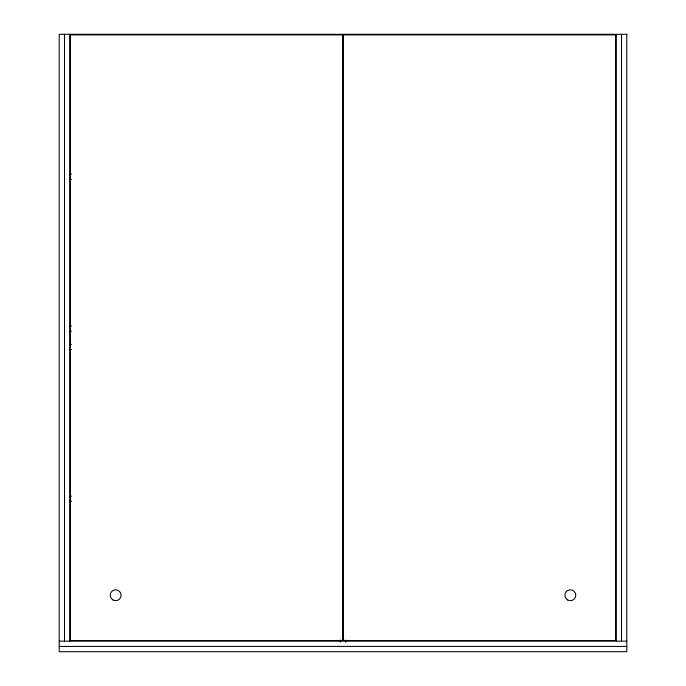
<?xml version="1.0" encoding="UTF-8"?>
<svg xmlns="http://www.w3.org/2000/svg" width="686" height="686" viewBox="0 0 686 686"><rect width="100%" height="100%" fill="white"/><g stroke="black" fill="none" stroke-linecap="round" stroke-linejoin="round"><path stroke-width="1.03" d="M69.355 174.081L71.481 174.081M69.355 179.363L71.481 179.363M69.355 325.867L71.481 325.867M69.355 331.149L71.481 331.149M69.355 344.286L71.481 344.286M69.355 349.568L71.481 349.568M69.355 496.064L71.481 496.064M69.355 501.355L71.481 501.355M59.21 641.136L626.79 641.136M59.21 646.418L626.79 646.418M621.507 34.3L621.507 641.136M616.225 34.3L616.225 641.136M345.641 639.995L345.641 642.139M340.359 639.995L340.359 642.139M69.775 34.3L69.775 641.136M64.493 34.3L64.493 641.136M626.79 34.3L59.21 34.3L59.21 651.7L626.79 651.7L626.79 34.3M342.7 34.9L70.375 34.9L70.375 640.527L342.7 640.527L342.7 34.9M615.625 34.9L343.3 34.9L343.3 640.527L615.625 640.527L615.625 34.9M567.614 599.958A5.437 5.437 0 0 0 575.777 595.242A5.437 5.437 0 0 0 567.614 590.535A5.437 5.437 0 0 0 567.614 599.958M112.941 599.958A5.437 5.437 0 0 0 121.105 595.242A5.437 5.437 0 0 0 112.941 590.535A5.437 5.437 0 0 0 112.941 599.958"/></g></svg>
